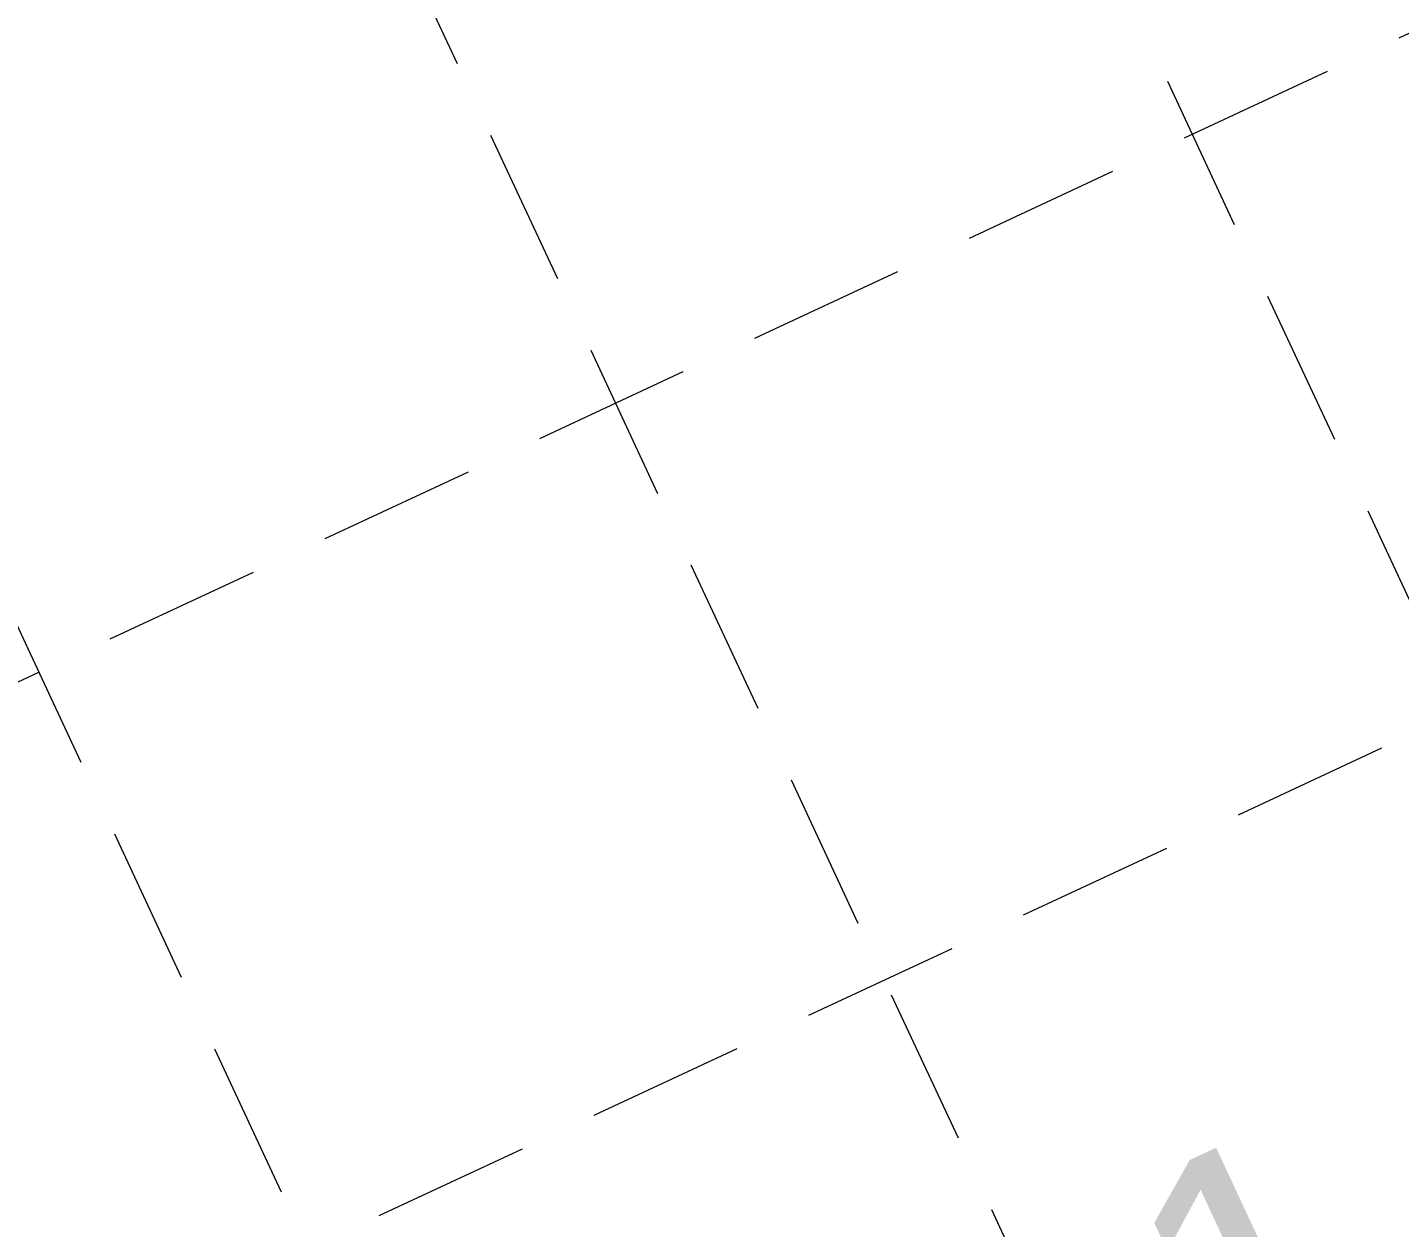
# Model space of a CAD drawing. Extents: x 2498567 to 2501210, y 7092229 to 7094464.
# Drawn here: x 2499204.3 to 2499280.3, y 7092530.7 to 7092597.2 of the extents above; entities that cross this region are included whole.
import ezdxf

# ---------------------------------------------------------------- set-up
doc = ezdxf.new("R2010")
doc.units = 0
doc.header["$MEASUREMENT"] = 0
doc.linetypes.add('HIDDEN', pattern=[0.375, 0.25, -0.125])
doc.layers.add('BASE', color=7, linetype='Continuous')
doc.layers.add('GRID', color=254, linetype='HIDDEN')
doc.styles.add("L200'", font='ARIAL.TTF', dxfattribs={"height": 0.001969})

msp = doc.modelspace()

# ---------------------------------------------------------------- linework, layer by layer
at = {"layer": 'GRID', "color": 252, "linetype": 'HIDDEN', "lineweight": 0, "ltscale": 35}
for p, q in [((2498807.105, 7093581.51), (2499328.394, 7092463.534)), ((2498775.176, 7093566.622), (2499296.464, 7092448.645)), ((2498743.246, 7093551.734), (2499264.535, 7092433.757)), ((2499078.087, 7092502.307), (2501057.716, 7093425.365)), ((2499092.975, 7092470.377), (2501072.604, 7093393.436))]:
    msp.add_line(p, q, dxfattribs=at)

# ---------------------------------------------------------------- texts
at = {"layer": 'BASE', "color": 7, "style": "L200'"}
for s, p in [('BMPs are not to scale; verify size/location/quantity in the field prior to installation.', (2499169.983, 7092395.121)), ('Stabilization practices are expected to be used at all disturbed areas.', (2499154.909, 7092427.402)), ('All slopes are 3:1 or flatter.', (2499141.374, 7092459.322))]:
    msp.add_text(s, height=14.28729, rotation=24.99863, dxfattribs=at).set_placement(p)

doc.saveas('drawing.dxf')
